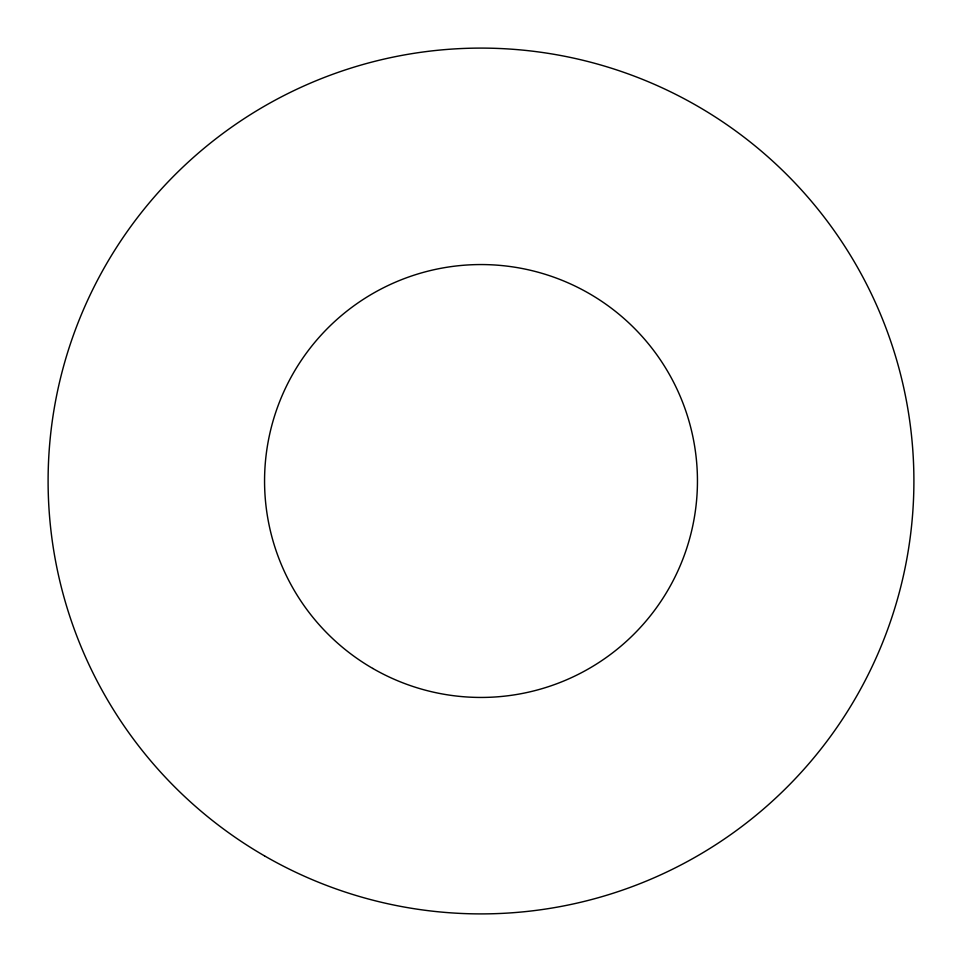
<?xml version="1.0" encoding="UTF-8"?>
<svg xmlns="http://www.w3.org/2000/svg" width="962" height="962" viewBox="0 0 962 962"><rect width="100%" height="100%" fill="white"/><g stroke="black" fill="none" stroke-linecap="round" stroke-linejoin="round"><path stroke-width="1.44" d="M264.55 855.903A432.9 432.9 0 0 0 913.9 481A432.9 432.9 0 0 0 264.55 106.097A432.9 432.9 0 0 0 264.55 855.903M372.775 668.446A216.45 216.45 0 0 0 697.45 481A216.45 216.45 0 0 0 372.775 293.554A216.45 216.45 0 0 0 372.775 668.446"/></g></svg>
